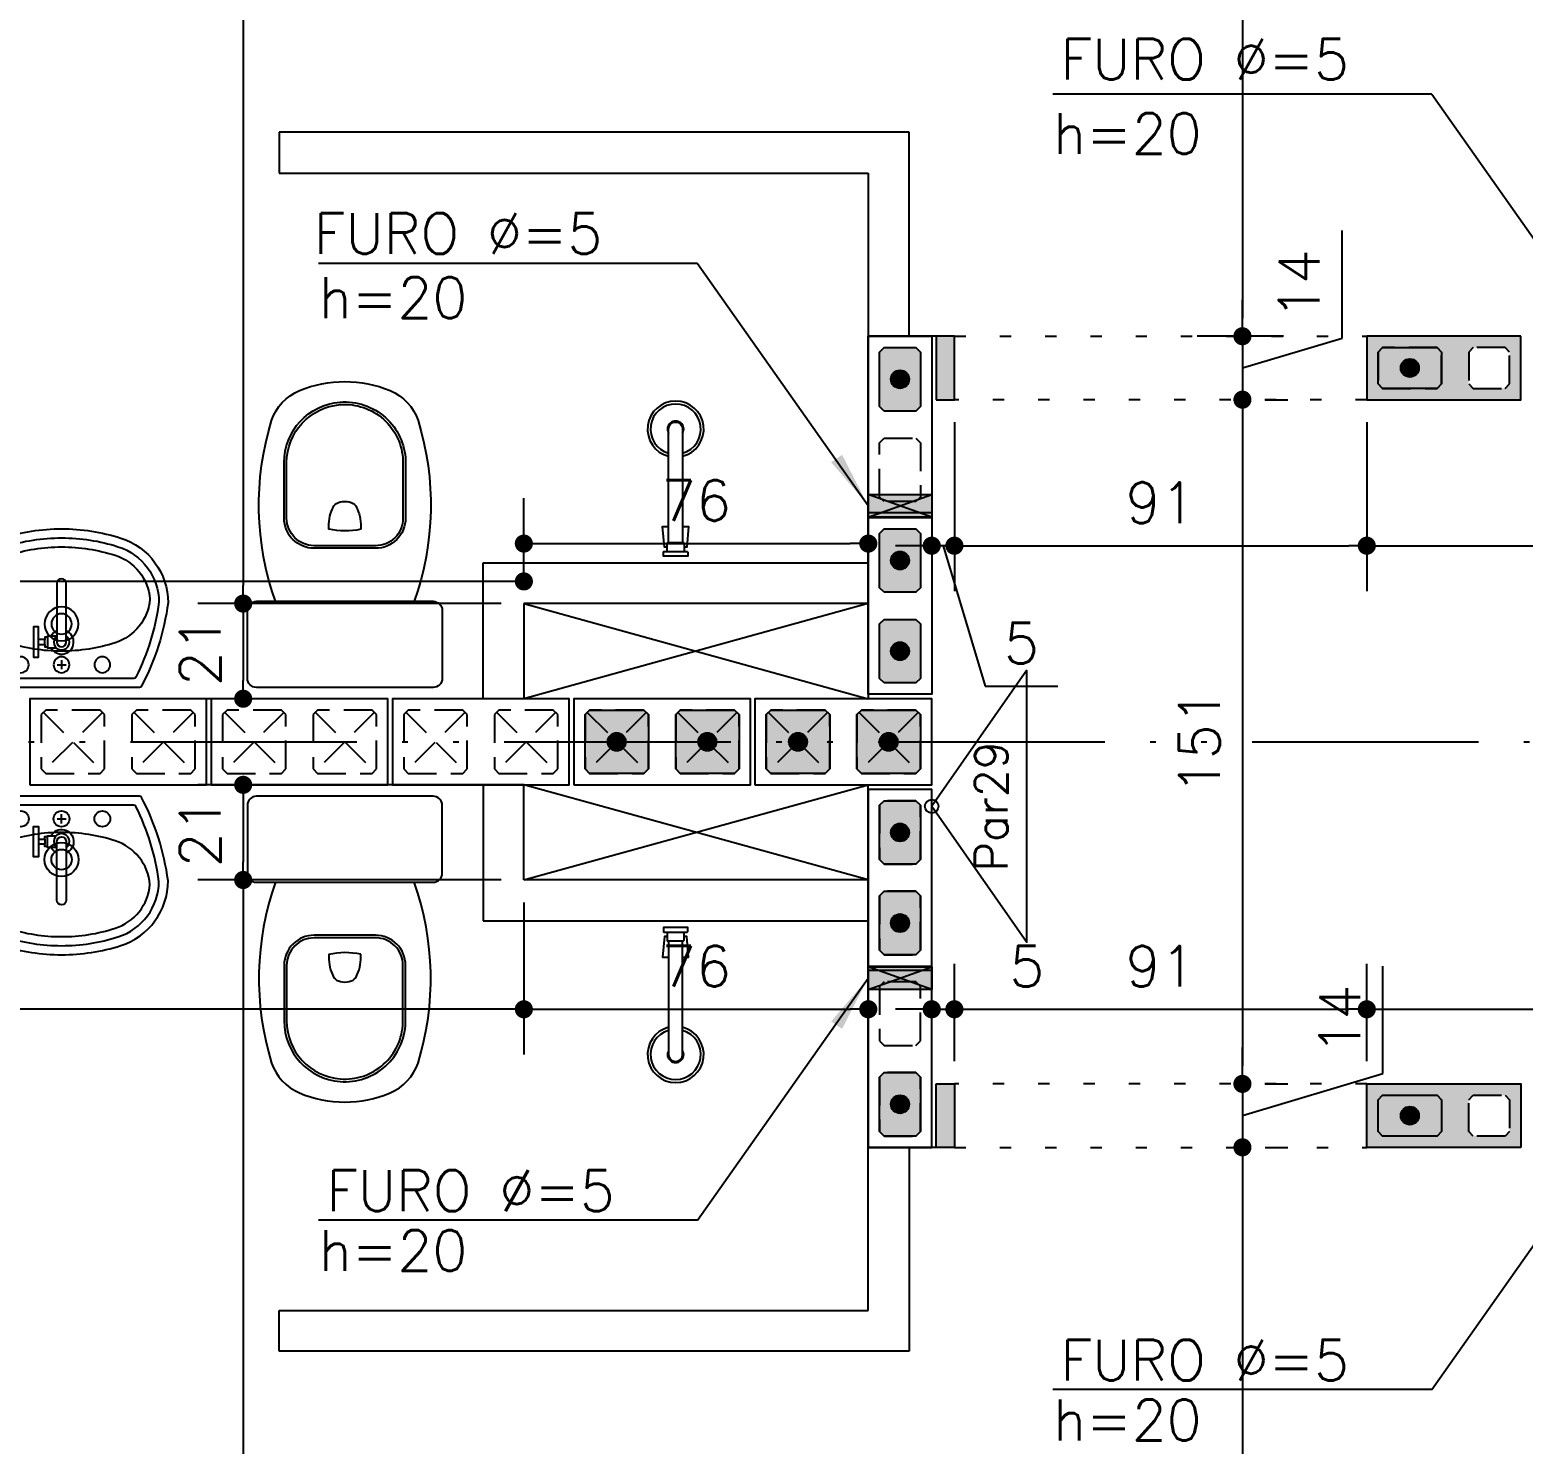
# Model space of a CAD drawing. Extents: x -14651 to 11095, y -4567 to -1290.
# Drawn here: x 484.5 to 814, y -3744.1 to -3432 of the extents above; entities that cross this region are included whole.
import ezdxf
from ezdxf.enums import TextEntityAlignment as Align

# ---------------------------------------------------------------- set-up
doc = ezdxf.new("R2010")
doc.units = 0
doc.header["$LTSCALE"] = 25
for name, pattern in [('DASHED2', [0.375, 0.25, -0.125]), ('ESTILO_TQS_0002', [0.4, 0.1, -0.3]), ('ESTILO_TQS_0004', [3.3, 2, -0.4, 0.05, -0.4, 0.05, -0.4]), ('XREF-MC41-BAS-PLN-AMO-FINAIS-01.10$0$CONTINU', [0])]:
    doc.linetypes.add(name, pattern=pattern)
for name, color, linetype in [('203', 1, 'DASHED2'), ('213', 252, 'Continuous'), ('241', 2, 'Continuous'), ('247', 50, 'Continuous'), ('248', 100, 'Continuous'), ('253', 251, 'Continuous'), ('ALVENARIA NÃO ESTRUTURAL', 242, 'Continuous'), ('Arranque', 14, 'Continuous'), ('COTA', 1, 'Continuous'), ('EIXOS', 1, 'ESTILO_TQS_0004'), ('FERRO', 5, 'Continuous'), ('H2', 252, 'Continuous'), ('Linha_fina', 1, 'Continuous'), ('Pena_1', 1, 'Continuous'), ('Pena_2', 2, 'Continuous'), ('PORTA', 3, 'ESTILO_TQS_0002'), ('PROJ', 252, 'Continuous'), ('T1', 2, 'Continuous'), ('VIGA', 3, 'Continuous'), ('XREF-MC41-BAS-PLN-AMO-FINAIS-01.10$0$BLC_LOU_ATOMO', 1, 'Continuous'), ('XREF-MC41-BAS-PLN-AMO-FINAIS-01.10$0$PAR_ALV_BAI_ATOMO', 2, 'Continuous')]:
    doc.layers.add(name, color=color, linetype=linetype)
doc.styles.add('COTA', font='romans.shx')
doc.styles.add('Texto1', font='romans.shx', dxfattribs={"height": 9})
doc.dimstyles.new('forma', dxfattribs={"dimscale": 5, "dimtxt": 1.8, "dimasz": 0.8, "dimexe": 2, "dimexo": 1, "dimgap": 1, "dimtad": 1, "dimdec": 1, "dimzin": 9, "dimtxsty": 'COTA', "dimblk1": 'DOT', "dimblk2": 'DOT', "dimsah": 1, "dimcen": 0, "dimdle": 1, "dimclrd": 256, "dimclre": 256, "dimclrt": 2, "dimadec": 0, "dimazin": 0, "dimtfac": 1, "dimtdec": 0, "dimtmove": 0, "dimatfit": 3, "dimfxl": 1, "dimtolj": 1, "dimtzin": 0, "dimarcsym": 0})

# ---------------------------------------------------------------- blocks, each defined once
blk = doc.blocks.new('P4020')
blk.add_lwpolyline([(-19.5, -9.5), (19.5, -9.5), (19.5, 9.5), (-19.5, 9.5), (-19.5, -9.5)])
at = {"color": 1, "linetype": 'DASHED2'}
for points in [[(-17, -6), (-16, -7), (-4, -7), (-3, -6), (-3, 6), (-4, 7), (-16, 7), (-17, 6), (-17, -6)], [(3, -6), (4, -7), (16, -7), (17, -6), (17, 6), (16, 7), (4, 7), (3, 6), (3, -6)]]:
    blk.add_lwpolyline(points, dxfattribs=at)
at = {"layer": '203', "color": 253}
for p, q in [((-16.5, 6.5), (-3.5, -6.5)), ((-3.5, 6.5), (-16.5, -6.5)), ((16.5, 6.5), (3.5, -6.5)), ((3.5, 6.5), (16.5, -6.5))]:
    blk.add_line(p, q, dxfattribs=at)
blk = doc.blocks.new('P0515')
at = {"layer": '253'}
blk.add_hatch(color=210, dxfattribs=at).paths.add_polyline_path([(-2, -7), (2, -7), (2, 7), (-2, 7)])
blk.add_lwpolyline([(-2, -7), (2, -7), (2, 7), (-2, 7), (-2, -7)])
blk = doc.blocks.new('P3515')
at = {"layer": '248'}
h = blk.add_hatch(color=100, dxfattribs=at)
h.paths.add_polyline_path([(17, 7), (-17, 7), (-17, -7), (17, -7)])
h.paths.add_polyline_path([(-5.5, -3.5), (-6.5, -4.5), (-13.5, -4.5), (-14.5, -3.5), (-14.5, 3.5), (-13.5, 4.5), (-6.5, 4.5), (-5.5, 3.5)], flags=16)
h.paths.add_polyline_path([(0.5, 3.5), (1.5, 4.5), (13.5, 4.5), (14.5, 3.5), (14.5, -3.5), (13.5, -4.5), (1.5, -4.5), (0.5, -3.5)], flags=16)
blk.add_lwpolyline([(-17, -7), (17, -7), (17, 7), (-17, 7), (-17, -7)])
at = {"color": 1, "linetype": 'DASHED2'}
for points in [[(-14.5, -3.5), (-13.5, -4.5), (-6.5, -4.5), (-5.5, -3.5), (-5.5, 3.5), (-6.5, 4.5), (-13.5, 4.5), (-14.5, 3.5), (-14.5, -3.5)], [(0.5, -3.5), (1.5, -4.5), (13.5, -4.5), (14.5, -3.5), (14.5, 3.5), (13.5, 4.5), (1.5, 4.5), (0.5, 3.5), (0.5, -3.5)]]:
    blk.add_lwpolyline(points, dxfattribs=at)
blk = doc.blocks.new('P4015', base_point=(5842102.11612, -8124149.02973))
blk.add_lwpolyline([(5842082.61612, -8124156.02973), (5842121.61612, -8124156.02973), (5842121.61612, -8124142.02973), (5842082.61612, -8124142.02973), (5842082.61612, -8124156.02973)])
at = {"color": 1, "linetype": 'DASHED2'}
for points in [[(5842085.11612, -8124152.52973), (5842086.11612, -8124153.52973), (5842098.11612, -8124153.52973), (5842099.11612, -8124152.52973), (5842099.11612, -8124145.52973), (5842098.11612, -8124144.52973), (5842086.11612, -8124144.52973), (5842085.11612, -8124145.52973), (5842085.11612, -8124152.52973)], [(5842105.11612, -8124152.52973), (5842106.11612, -8124153.52973), (5842118.11612, -8124153.52973), (5842119.11612, -8124152.52973), (5842119.11612, -8124145.52973), (5842118.11612, -8124144.52973), (5842106.11612, -8124144.52973), (5842105.11612, -8124145.52973), (5842105.11612, -8124152.52973)]]:
    blk.add_lwpolyline(points, dxfattribs=at)
blk = doc.blocks.new('_IDNPAR_2')
at = {"color": 3}
blk.add_lwpolyline([(1, -0.7), (0, 0), (-1, -0.7)], close=True, dxfattribs=at)
blk.add_circle((0, 0), 0.05, dxfattribs=at)
at = {"layer": '247', "color": 2, "style": 'COTA', "flags": 8}
blk.add_attdef('ID', text='', height=0.24, dxfattribs=at).set_placement((0, -0.438), align=Align.MIDDLE_CENTER)
blk = doc.blocks.new('GR-1414')
at = {"layer": '213'}
h = blk.add_hatch(color=256, dxfattribs=at)
h.paths.add_polyline_path([(6, -7), (7, -6), (7, 6), (6, 7), (-6, 7), (-7, 6), (-7, -6), (-6, -7)])
h.paths.add_polyline_path([(2, 0, 1), (-2, 0, 1)], flags=16)
at = {"layer": 'Arranque'}
blk.add_hatch(color=256, dxfattribs=at).paths.add_polyline_path([(2, 0, 1), (-2, 0, 1)])
at = {"layer": '213'}
for p, q in [((-7, 6), (-6, 7)), ((-6, 7), (6, 7)), ((6, 7), (7, 6)), ((-7, -6), (-7, 6)), ((7, 6), (7, -6)), ((-6, -7), (-7, -6)), ((7, -6), (6, -7)), ((6, -7), (-6, -7))]:
    blk.add_line(p, q, dxfattribs=at)
at = {"layer": 'FERRO', "linetype": 'Continuous'}
blk.add_circle((0, 0), 2, dxfattribs=at)
blk = doc.blocks.new('GR-1409')
at = {"layer": '213'}
h = blk.add_hatch(color=256, dxfattribs=at)
h.paths.add_polyline_path([(-6, 4.5), (-7, 3.5), (-7, -3.5), (-6, -4.5), (6, -4.5), (7, -3.5), (7, 3.5), (6, 4.5)])
h.paths.add_polyline_path([(-2, 0, 1), (2, 0, 1)], flags=16)
at = {"layer": 'Arranque'}
blk.add_hatch(color=256, dxfattribs=at).paths.add_polyline_path([(-2, 0, 1), (2, 0, 1)])
at = {"layer": '213'}
blk.add_lwpolyline([(-7, 3.5), (-6, 4.5), (6, 4.5), (7, 3.5), (7, -3.5), (6, -4.5), (-6, -4.5), (-7, -3.5), (-7, 3.5)], dxfattribs=at)
at = {"layer": 'FERRO', "linetype": 'Continuous'}
blk.add_circle((0, 0), 2, dxfattribs=at)
blk = doc.blocks.new('_Dot')
at = {"color": 0, "linetype": 'ByBlock', "lineweight": -2}
blk.add_line((-0.5, 0), (-1, 0), dxfattribs=at)
at = {"color": 0, "linetype": 'ByBlock', "const_width": 0.5}
blk.add_lwpolyline([(-0.25, 0, 1), (0.25, 0, 1)], format="xyb", close=True, dxfattribs=at)
blk = doc.blocks.new('*D132')
at = {"layer": 'COTA', "lineweight": -2, "transparency": 16777216}
for p, q in [((793.52, -3238.6), (742.08, -3238.6)), ((752.08, -3242.6), (752.08, -3495.6)), ((761.11, -3499.6), (742.08, -3499.6))]:
    blk.add_line(p, q, dxfattribs=at)
at = {"layer": 'Defpoints', "color": 0, "transparency": 16777216}
for p in [(798.52, -3238.6), (752.08, -3499.6), (766.11, -3499.6)]:
    blk.add_point(p, dxfattribs=at)
at = {"layer": 'COTA', "lineweight": -2, "transparency": 16777216, "xscale": 4, "yscale": 4, "zscale": 4}
for p, rotation in [((752.08, -3238.6), 90), ((752.08, -3499.6), 270)]:
    blk.add_blockref('_Dot', p, dxfattribs=dict(at, rotation=rotation))
at = {"layer": 'COTA', "color": 2, "transparency": 16777216, "insert": (742.58, -3369.1), "char_height": 9, "attachment_point": 5, "rotation": 90, "style": 'COTA'}
blk.add_mtext('\\A1;261 ', dxfattribs=at)
blk = doc.blocks.new('*D133')
at = {"layer": 'COTA', "lineweight": -2, "transparency": 16777216}
for p, q in [((774.08, -3500), (774.08, -3476.28)), ((752.08, -3495.6), (752.08, -3491.6)), ((761.11, -3499.6), (742.08, -3499.6)), ((752.08, -3499.6), (752.08, -3513.6)), ((752.08, -3499.6), (752.08, -3513.6)), ((752.08, -3506.6), (774.08, -3500)), ((757.08, -3513.6), (762.08, -3513.6)), ((752.08, -3517.6), (752.08, -3521.6))]:
    blk.add_line(p, q, dxfattribs=at)
at = {"layer": 'Defpoints', "color": 0, "transparency": 16777216}
for p in [(766.11, -3499.6), (752.08, -3513.6), (752.08, -3513.6)]:
    blk.add_point(p, dxfattribs=at)
at = {"layer": 'COTA', "lineweight": -2, "transparency": 16777216, "xscale": 4, "yscale": 4, "zscale": 4}
for p, rotation in [((752.08, -3499.6), 270), ((752.08, -3513.6), 90)]:
    blk.add_blockref('_Dot', p, dxfattribs=dict(at, rotation=rotation))
at = {"layer": 'COTA', "color": 2, "transparency": 16777216, "insert": (764.58, -3488.14), "char_height": 9, "attachment_point": 5, "rotation": 90, "style": 'COTA'}
blk.add_mtext('\\A1;14 ', dxfattribs=at)
blk = doc.blocks.new('*D134')
at = {"layer": 'COTA', "lineweight": -2, "transparency": 16777216}
for p, q in [((757.08, -3513.6), (762.08, -3513.6)), ((752.08, -3517.6), (752.08, -3660.6)), ((757.08, -3664.6), (762.08, -3664.6))]:
    blk.add_line(p, q, dxfattribs=at)
at = {"layer": 'Defpoints', "color": 0, "transparency": 16777216}
for p in [(752.08, -3513.6), (752.08, -3664.6), (752.08, -3664.6)]:
    blk.add_point(p, dxfattribs=at)
at = {"layer": 'COTA', "lineweight": -2, "transparency": 16777216, "xscale": 4, "yscale": 4, "zscale": 4}
for p, rotation in [((752.08, -3513.6), 90), ((752.08, -3664.6), 270)]:
    blk.add_blockref('_Dot', p, dxfattribs=dict(at, rotation=rotation))
at = {"layer": 'COTA', "color": 2, "transparency": 16777216, "insert": (742.58, -3589.1), "char_height": 9, "attachment_point": 5, "rotation": 90, "style": 'COTA'}
blk.add_mtext('\\A1;151 ', dxfattribs=at)
blk = doc.blocks.new('*D135')
at = {"layer": 'COTA', "lineweight": -2, "transparency": 16777216}
for p, q in [((783.08, -3662.3), (783.08, -3638.58)), ((752.08, -3660.6), (752.08, -3656.6)), ((752.08, -3671.6), (783.08, -3662.3)), ((752.08, -3664.6), (752.08, -3678.6)), ((752.08, -3664.6), (752.08, -3678.6)), ((757.08, -3664.6), (762.08, -3664.6)), ((757.08, -3678.6), (762.08, -3678.6)), ((752.08, -3682.6), (752.08, -3686.6))]:
    blk.add_line(p, q, dxfattribs=at)
at = {"layer": 'Defpoints', "color": 0, "transparency": 16777216}
for p in [(752.08, -3664.6), (752.08, -3678.6), (752.08, -3678.6)]:
    blk.add_point(p, dxfattribs=at)
at = {"layer": 'COTA', "lineweight": -2, "transparency": 16777216, "xscale": 4, "yscale": 4, "zscale": 4}
for p, rotation in [((752.08, -3664.6), 270), ((752.08, -3678.6), 90)]:
    blk.add_blockref('_Dot', p, dxfattribs=dict(at, rotation=rotation))
at = {"layer": 'COTA', "color": 2, "transparency": 16777216, "insert": (773.58, -3650.44), "char_height": 9, "attachment_point": 5, "rotation": 90, "style": 'COTA'}
blk.add_mtext('\\A1;14 ', dxfattribs=at)
blk = doc.blocks.new('*D136')
at = {"layer": 'COTA', "lineweight": -2, "transparency": 16777216}
for p, q in [((757.08, -3678.6), (762.08, -3678.6)), ((752.08, -3682.6), (752.08, -3935.6)), ((793.52, -3939.6), (742.08, -3939.6))]:
    blk.add_line(p, q, dxfattribs=at)
at = {"layer": 'Defpoints', "color": 0, "transparency": 16777216}
for p in [(752.08, -3678.6), (752.08, -3939.6), (798.52, -3939.6)]:
    blk.add_point(p, dxfattribs=at)
at = {"layer": 'COTA', "lineweight": -2, "transparency": 16777216, "xscale": 4, "yscale": 4, "zscale": 4}
for p, rotation in [((752.08, -3678.6), 90), ((752.08, -3939.6), 270)]:
    blk.add_blockref('_Dot', p, dxfattribs=dict(at, rotation=rotation))
at = {"layer": 'COTA', "color": 2, "transparency": 16777216, "insert": (742.58, -3809.1), "char_height": 9, "attachment_point": 5, "rotation": 90, "style": 'COTA'}
blk.add_mtext('\\A1;261 ', dxfattribs=at)
blk = doc.blocks.new('XREF-MC41-BAS-PLN-AMO-FINAIS-01.10$0$CUBA03')
at = {"layer": 'PROJ'}
for p, q in [((-0.01, -0.05), (0.01, -0.05)), ((0, -0.06), (0, -0.04))]:
    blk.add_line(p, q, dxfattribs=at)
for points in [[(-0.1306, -0.3297, 0.077416), (0, -0.35, 0.077416), (0.1306, -0.3297, 0.326333), (0.235, -0.1868, 0.08687), (0.1764, -0.0027, 0.279276), (0.172, 0), (-0.172, 0, 0.279276), (-0.1764, -0.0027, 0.08687), (-0.235, -0.1868, 0.326333)], [(0.215, -0.1881, 0.080556), (0.1642, -0.0228, 0.285352), (0.1597, -0.02), (-0.1597, -0.02, 0.285352), (-0.1642, -0.0228, 0.080556), (-0.215, -0.1881, 0.323537), (-0.1245, -0.3106, 0.077416), (0, -0.33, 0.077416), (0.1245, -0.3106, 0.323537)], [(0.1185, -0.0985, 0.077416), (0, -0.08, 0.077416), (-0.1185, -0.0985, 0.305715), (-0.1947, -0.195, 0.305715), (-0.1185, -0.2915, 0.077416), (0, -0.31, 0.077416), (0.1185, -0.2915, 0.305715), (0.1947, -0.195, 0.305715)]]:
    blk.add_lwpolyline(points, format="xyb", close=True, dxfattribs=at)
for centre, radius in [((-0.09, -0.05), 0.0175), ((0, -0.05), 0.0175), ((0.09, -0.05), 0.0175), ((0, -0.14), 0.0375), ((0, -0.14), 0.0225)]:
    blk.add_circle(centre, radius, dxfattribs=at)
blk = doc.blocks.new('A$Cf20c1e06')
at = {"layer": 'ALVENARIA NÃO ESTRUTURAL'}
for p, q in [((5.2927, 9.3753), (5.2927, 9.2853)), ((6.6827, 9.3753), (5.2927, 9.3753)), ((6.6827, 8.9253), (6.6827, 9.3753)), ((5.2927, 9.2853), (6.5927, 9.2853)), ((6.5927, 9.2853), (6.5927, 8.9253)), ((6.5927, 8.9253), (6.6827, 8.9253)), ((6.7827, 8.9253), (6.5927, 8.9253)), ((6.5927, 8.9253), (6.5927, 8.1253)), ((5.7427, 8.1253), (5.7427, 8.4253)), ((5.7427, 8.4253), (6.5927, 8.4253)), ((5.7427, 8.1253), (5.7427, 8.4253)), ((5.7427, 8.4253), (6.5927, 8.4253)), ((6.5927, 8.4253), (6.5927, 8.3353)), ((6.5927, 8.4253), (6.5927, 8.3653)), ((6.5927, 8.3353), (5.8327, 8.3353)), ((5.8327, 8.3353), (5.8327, 8.1253)), ((5.8327, 8.1253), (5.7427, 8.1253)), ((5.7427, 8.1253), (5.7427, 8.1253)), ((5.8027, 8.1253), (5.7427, 8.1253)), ((5.7427, 7.9353), (5.7427, 7.6353)), ((5.8327, 7.9353), (5.7427, 7.9353)), ((5.7427, 7.9353), (5.7427, 7.6353)), ((5.8027, 7.9353), (5.7427, 7.9353)), ((5.8327, 7.7253), (5.8327, 7.9353)), ((6.5927, 7.1353), (6.5927, 7.9353)), ((6.5927, 7.7253), (5.8327, 7.7253)), ((6.5927, 7.6353), (6.5927, 7.7253)), ((6.5927, 7.6353), (6.5927, 7.6953)), ((5.7427, 7.6353), (6.5927, 7.6353)), ((5.7427, 7.6353), (6.5927, 7.6353)), ((6.5927, 6.7753), (6.5927, 7.1353)), ((6.5927, 7.1353), (6.6827, 7.1353)), ((6.7827, 7.1353), (6.5927, 7.1353)), ((6.6827, 7.1353), (6.6827, 6.6853)), ((5.2927, 6.6853), (5.2927, 6.7753)), ((5.2927, 6.7753), (6.5927, 6.7753)), ((6.6827, 6.6853), (5.2927, 6.6853))]:
    blk.add_line(p, q, dxfattribs=at)
at = {"layer": 'Pena_1'}
for p, q in [((5.8327, 8.3353), (6.5927, 8.1253)), ((6.5927, 8.3353), (5.8327, 8.1253)), ((5.8327, 7.7253), (6.5927, 7.9353)), ((6.5927, 7.7253), (5.8327, 7.9353))]:
    blk.add_line(p, q, dxfattribs=at)
at = {"layer": 'PROJ'}
for points in [[(5.2847, 8.3403, -0.160999), (5.2761, 8.7392, -0.2149), (5.3377, 8.8053, -0.2), (5.5377, 8.8053, -0.2149), (5.5994, 8.7392, -0.160999), (5.5908, 8.3403)], [(5.3037, 8.5237), (5.3037, 8.6464, -0.391339), (5.4273, 8.78, -0.428196), (5.5717, 8.6505), (5.5717, 8.5237, -0.416194), (5.5053, 8.4573), (5.3701, 8.4573, -0.413638), (5.3037, 8.5237)], [(6.1522, 8.4698), (6.1522, 8.7203, -1), (6.1832, 8.7203), (6.1832, 8.4698)], [(6.1467, 8.4503, 0.414214), (6.1487, 8.4523), (6.1487, 8.4678, -0.414214), (6.1507, 8.4698), (6.1847, 8.4698), (6.1867, 8.4678), (6.1867, 8.4523, 0.414214), (6.1887, 8.4503)], [(6.1927, 8.4503, -0.414214), (6.1947, 8.4483), (6.1947, 8.4403), (6.1407, 8.4403), (6.1407, 8.4483, -0.414214), (6.1427, 8.4503), (6.1927, 8.4503)], [(5.2847, 7.7203, 0.160999), (5.2761, 7.3214, 0.2149), (5.3377, 7.2553, 0.2), (5.5377, 7.2553, 0.2149), (5.5994, 7.3214, 0.160999), (5.5908, 7.7203)], [(6.1927, 7.6103, 0.414214), (6.1947, 7.6123), (6.1947, 7.6203), (6.1407, 7.6203), (6.1407, 7.6123, 0.414214), (6.1427, 7.6103), (6.1927, 7.6103)], [(5.3037, 7.5369), (5.3037, 7.4142, 0.391339), (5.4273, 7.2806, 0.428196), (5.5717, 7.4101), (5.5717, 7.5369, 0.416194), (5.5053, 7.6033), (5.3701, 7.6033, 0.413638), (5.3037, 7.5369)], [(6.1467, 7.6103, -0.414214), (6.1487, 7.6083), (6.1487, 7.5928, 0.414214), (6.1507, 7.5908), (6.1847, 7.5908), (6.1867, 7.5928), (6.1867, 7.6083, -0.414214), (6.1887, 7.6103)], [(6.1522, 7.5908), (6.1522, 7.3403, 1), (6.1832, 7.3403), (6.1832, 7.5908)]]:
    blk.add_lwpolyline(points, format="xyb", dxfattribs=at)
for points in [[(5.3094, 8.5237), (5.3094, 8.6464, -0.391339), (5.4277, 8.7743, -0.428002), (5.566, 8.6504), (5.5661, 8.5237, -0.416278), (5.5053, 8.4629), (5.3701, 8.4629, -0.413625)], [(5.4728, 8.4992, -0.10791), (5.4026, 8.4996, -0.124585), (5.4104, 8.5442, -0.161338), (5.4191, 8.5561, -0.122351), (5.4377, 8.5606, -0.122351), (5.4564, 8.5561, -0.167944), (5.4651, 8.5442, -0.125904), (5.4728, 8.4992)], [(4.7616, 8.2451), (4.7761, 8.2451), (4.7761, 8.2396), (4.7815, 8.2396), (4.7815, 8.2376), (4.7894, 8.2376, 1.408938), (4.823, 8.2752), (4.8231, 8.3799, 0.999996), (4.8025, 8.3799), (4.8025, 8.2752, 0.168827), (4.7894, 8.2634), (4.7815, 8.2634), (4.7815, 8.2614), (4.7761, 8.2614), (4.7761, 8.2559), (4.7616, 8.2559), (4.7616, 8.284), (4.7507, 8.284), (4.7507, 8.217), (4.7616, 8.217), (4.7616, 8.245)], [(5.2227, 8.2803), (5.2227, 8.3163), (5.2227, 8.3203, -0.414214), (5.2427, 8.3403), (5.6327, 8.3403, -0.414214), (5.6527, 8.3203), (5.6527, 8.1703, -0.414214), (5.6327, 8.1503), (5.2427, 8.1503, -0.414214), (5.2227, 8.1703)], [(5.2227, 7.7803), (5.2227, 7.7443), (5.2227, 7.7403, 0.414214), (5.2427, 7.7203), (5.6327, 7.7203, 0.414214), (5.6527, 7.7403), (5.6527, 7.8903, 0.414214), (5.6327, 7.9103), (5.2427, 7.9103, 0.414214), (5.2227, 7.8903)], [(4.7616, 7.8155), (4.7761, 7.8155), (4.7761, 7.821), (4.7815, 7.821), (4.7815, 7.823), (4.7894, 7.823, -1.408938), (4.823, 7.7854), (4.8231, 7.6807, -0.999996), (4.8025, 7.6807), (4.8025, 7.7854, -0.168827), (4.7894, 7.7972), (4.7815, 7.7972), (4.7815, 7.7992), (4.7761, 7.7992), (4.7761, 7.8047), (4.7616, 7.8047), (4.7616, 7.7766), (4.7507, 7.7766), (4.7507, 7.8436), (4.7616, 7.8436), (4.7616, 7.8156)], [(5.3094, 7.5369), (5.3094, 7.4142, 0.391339), (5.4277, 7.2863, 0.428002), (5.566, 7.4102), (5.5661, 7.5369, 0.416278), (5.5053, 7.5977), (5.3701, 7.5977, 0.413625)], [(5.4728, 7.5614, 0.10791), (5.4026, 7.561, 0.124585), (5.4104, 7.5164, 0.161338), (5.4191, 7.5045, 0.122351), (5.4377, 7.5, 0.122351), (5.4564, 7.5045, 0.167944), (5.4651, 7.5164, 0.125904), (5.4728, 7.5614)]]:
    blk.add_lwpolyline(points, format="xyb", close=True, dxfattribs=at)
for points in [[(6.1487, 8.4599), (6.1428, 8.4599), (6.1389, 8.5056), (6.1522, 8.5056)], [(6.1832, 8.5056), (6.1959, 8.5056), (6.1927, 8.4599), (6.1867, 8.4599)], [(4.7616, 8.2451), (4.7616, 8.2504), (4.7616, 8.2505), (4.7616, 8.2559)], [(4.7761, 8.2451), (4.7761, 8.2559)], [(4.7815, 8.2614), (4.7815, 8.2396)], [(4.8016, 8.2634), (4.7894, 8.2634)], [(4.7894, 8.2376), (4.8011, 8.2376)], [(4.7616, 7.8155), (4.7616, 7.8102), (4.7616, 7.8101), (4.7616, 7.8047)], [(4.7761, 7.8155), (4.7761, 7.8047)], [(4.7815, 7.7992), (4.7815, 7.821)], [(4.7894, 7.823), (4.8011, 7.823)], [(4.8016, 7.7972), (4.7894, 7.7972)], [(6.1487, 7.6007), (6.1428, 7.6007), (6.1389, 7.555), (6.1522, 7.555)], [(6.1832, 7.555), (6.1959, 7.555), (6.1927, 7.6007), (6.1867, 7.6007)]]:
    blk.add_lwpolyline(points, dxfattribs=at)
at = {"layer": 'PROJ', "linetype": 'XREF-MC41-BAS-PLN-AMO-FINAIS-01.10$0$CONTINU'}
for points in [[(4.8025, 8.2752), (4.8025, 8.2503, 0.995421), (4.823, 8.2503), (4.823, 8.2752)], [(4.8025, 7.7854), (4.8025, 7.8103, -0.995421), (4.823, 7.8103), (4.823, 7.7854)]]:
    blk.add_lwpolyline(points, format="xyb", dxfattribs=at)
for points in [[(4.8025, 8.274), (4.8025, 8.2741)], [(4.8025, 7.7866), (4.8025, 7.7865)]]:
    blk.add_lwpolyline(points, dxfattribs=at)
at = {"layer": 'PROJ'}
for centre, radius, start, end in [((6.1677, 8.7203), 0.062, 284.4854, 255.5176), ((6.1677, 8.7203), 0.0554, 286.2501, 253.7533), ((6.1677, 8.7203), 0.0179, 329.7652, 210.2549), ((4.8127, 8.2503), 0.0173, 126.5365, 53.4149), ((4.8127, 7.8103), 0.0173, 306.5851, 233.4635), ((6.1677, 7.3403), 0.062, 104.4824, 75.5146), ((6.1677, 7.3403), 0.0554, 106.2467, 73.7499), ((6.1677, 7.3403), 0.0179, 149.7451, 30.2348)]:
    blk.add_arc(centre, radius, start, end, dxfattribs=at)
at = {"layer": 'XREF-MC41-BAS-PLN-AMO-FINAIS-01.10$0$PAR_ALV_BAI_ATOMO'}
blk.add_line((5.7427, 7.9353), (5.7427, 7.9353), dxfattribs=at)
at = {"layer": 'XREF-MC41-BAS-PLN-AMO-FINAIS-01.10$0$BLC_LOU_ATOMO', "xscale": -1, "rotation": 180}
blk.add_blockref('XREF-MC41-BAS-PLN-AMO-FINAIS-01.10$0$CUBA03', (4.8127, 8.1503), dxfattribs=at)
at = {"layer": 'XREF-MC41-BAS-PLN-AMO-FINAIS-01.10$0$BLC_LOU_ATOMO'}
blk.add_blockref('XREF-MC41-BAS-PLN-AMO-FINAIS-01.10$0$CUBA03', (4.8127, 7.9103), dxfattribs=at)
blk = doc.blocks.new('ss')
at = {"layer": 'Linha_fina'}
blk.add_solid([(0, 0), (-2.501, -0.287), (-2.499, 0.296)], dxfattribs=at)
blk = doc.blocks.new('*D148')
at = {"layer": 'COTA', "lineweight": -2, "transparency": 16777216}
for p, q in [((549.52, -3028.6), (521.59, -3028.6)), ((531.59, -3032.6), (531.59, -3554.6)), ((588.52, -3558.6), (521.59, -3558.6))]:
    blk.add_line(p, q, dxfattribs=at)
at = {"layer": 'Defpoints', "color": 0, "transparency": 16777216}
for p in [(554.52, -3028.6), (531.59, -3558.6), (593.52, -3558.6)]:
    blk.add_point(p, dxfattribs=at)
at = {"layer": 'COTA', "lineweight": -2, "transparency": 16777216, "xscale": 4, "yscale": 4, "zscale": 4}
for p, rotation in [((531.59, -3028.6), 90), ((531.59, -3558.6), 270)]:
    blk.add_blockref('_Dot', p, dxfattribs=dict(at, rotation=rotation))
at = {"layer": 'COTA', "color": 2, "transparency": 16777216, "insert": (522.09, -3293.6), "char_height": 9, "attachment_point": 5, "rotation": 90, "style": 'COTA'}
blk.add_mtext('\\A1;530 ', dxfattribs=at)
blk = doc.blocks.new('*D149')
at = {"layer": 'COTA', "lineweight": -2, "transparency": 16777216}
for p, q in [((588.52, -3558.6), (521.59, -3558.6)), ((531.59, -3562.6), (531.59, -3575.6)), ((545.87, -3579.6), (521.59, -3579.6))]:
    blk.add_line(p, q, dxfattribs=at)
at = {"layer": 'Defpoints', "color": 0, "transparency": 16777216}
for p in [(593.52, -3558.6), (531.59, -3579.6), (550.87, -3579.6)]:
    blk.add_point(p, dxfattribs=at)
at = {"layer": 'COTA', "lineweight": -2, "transparency": 16777216, "xscale": 4, "yscale": 4, "zscale": 4}
for p, rotation in [((531.59, -3558.6), 90), ((531.59, -3579.6), 270)]:
    blk.add_blockref('_Dot', p, dxfattribs=dict(at, rotation=rotation))
at = {"layer": 'COTA', "color": 2, "transparency": 16777216, "insert": (522.09, -3569.1), "char_height": 9, "attachment_point": 5, "rotation": 90, "style": 'COTA'}
blk.add_mtext('\\A1;21 ', dxfattribs=at)
blk = doc.blocks.new('*D150')
at = {"layer": 'COTA', "lineweight": -2, "transparency": 16777216}
for p, q in [((593.52, -3553.6), (593.52, -3535.36)), ((669.52, -3554.1), (669.52, -3535.36)), ((597.52, -3545.36), (665.52, -3545.36))]:
    blk.add_line(p, q, dxfattribs=at)
at = {"layer": 'Defpoints', "color": 0, "transparency": 16777216}
for p in [(669.52, -3545.36), (593.52, -3558.6), (669.52, -3559.1)]:
    blk.add_point(p, dxfattribs=at)
at = {"layer": 'COTA', "lineweight": -2, "transparency": 16777216, "xscale": 4, "yscale": 4, "zscale": 4, "rotation": 180}
blk.add_blockref('_Dot', (593.52, -3545.36), dxfattribs=at)
at = {"layer": 'COTA', "lineweight": -2, "transparency": 16777216, "xscale": 4, "yscale": 4, "zscale": 4}
blk.add_blockref('_Dot', (669.52, -3545.36), dxfattribs=at)
at = {"layer": 'COTA', "color": 2, "transparency": 16777216, "insert": (631.52, -3535.86), "char_height": 9, "attachment_point": 5, "style": 'COTA'}
blk.add_mtext('\\A1;76 ', dxfattribs=at)
blk = doc.blocks.new('*D151')
at = {"layer": 'COTA', "lineweight": -2, "transparency": 16777216}
for p, q in [((688.52, -3518.6), (688.52, -3555.83)), ((779.52, -3518.6), (779.52, -3555.83)), ((692.52, -3545.83), (775.52, -3545.83))]:
    blk.add_line(p, q, dxfattribs=at)
at = {"layer": 'Defpoints', "color": 0, "transparency": 16777216}
for p in [(688.52, -3513.6), (779.52, -3513.6), (779.52, -3545.83)]:
    blk.add_point(p, dxfattribs=at)
at = {"layer": 'COTA', "lineweight": -2, "transparency": 16777216, "xscale": 4, "yscale": 4, "zscale": 4, "rotation": 180}
blk.add_blockref('_Dot', (688.52, -3545.83), dxfattribs=at)
at = {"layer": 'COTA', "lineweight": -2, "transparency": 16777216, "xscale": 4, "yscale": 4, "zscale": 4}
blk.add_blockref('_Dot', (779.52, -3545.83), dxfattribs=at)
at = {"layer": 'COTA', "color": 2, "transparency": 16777216, "insert": (734.02, -3536.33), "char_height": 9, "attachment_point": 5, "style": 'COTA'}
blk.add_mtext('\\A1;91 ', dxfattribs=at)
blk = doc.blocks.new('*D152')
at = {"layer": 'COTA', "lineweight": -2, "transparency": 16777216}
for p, q in [((779.52, -3518.6), (779.52, -3555.83)), ((948.52, -3518.6), (948.52, -3555.83)), ((783.52, -3545.83), (944.52, -3545.83))]:
    blk.add_line(p, q, dxfattribs=at)
at = {"layer": 'Defpoints', "color": 0, "transparency": 16777216}
for p in [(779.52, -3513.6), (948.52, -3513.6), (948.52, -3545.83)]:
    blk.add_point(p, dxfattribs=at)
at = {"layer": 'COTA', "lineweight": -2, "transparency": 16777216, "xscale": 4, "yscale": 4, "zscale": 4, "rotation": 180}
blk.add_blockref('_Dot', (779.52, -3545.83), dxfattribs=at)
at = {"layer": 'COTA', "lineweight": -2, "transparency": 16777216, "xscale": 4, "yscale": 4, "zscale": 4}
blk.add_blockref('_Dot', (948.52, -3545.83), dxfattribs=at)
at = {"layer": 'COTA', "color": 2, "transparency": 16777216, "insert": (864.02, -3536.33), "char_height": 9, "attachment_point": 5, "style": 'COTA'}
blk.add_mtext('\\A1;169 ', dxfattribs=at)
blk = doc.blocks.new('*D168')
at = {"layer": 'COTA', "lineweight": -2, "transparency": 16777216}
for p, q in [((688.52, -3518.6), (688.52, -3555.83)), ((683.52, -3521.81), (683.52, -3555.83)), ((679.52, -3545.83), (675.52, -3545.83)), ((688.52, -3545.83), (683.52, -3545.83)), ((688.52, -3545.83), (683.52, -3545.83)), ((686.02, -3545.83), (695.32, -3576.83)), ((692.52, -3545.83), (696.52, -3545.83)), ((695.32, -3576.83), (711.32, -3576.83))]:
    blk.add_line(p, q, dxfattribs=at)
at = {"layer": 'Defpoints', "color": 0, "transparency": 16777216}
for p in [(688.52, -3513.6), (683.52, -3516.81), (683.52, -3545.83)]:
    blk.add_point(p, dxfattribs=at)
at = {"layer": 'COTA', "lineweight": -2, "transparency": 16777216, "xscale": 4, "yscale": 4, "zscale": 4}
blk.add_blockref('_Dot', (683.52, -3545.83), dxfattribs=at)
at = {"layer": 'COTA', "lineweight": -2, "transparency": 16777216, "xscale": 4, "yscale": 4, "zscale": 4, "rotation": 180}
blk.add_blockref('_Dot', (688.52, -3545.83), dxfattribs=at)
at = {"layer": 'COTA', "color": 2, "transparency": 16777216, "insert": (703.32, -3567.33), "char_height": 9, "attachment_point": 5, "style": 'COTA'}
blk.add_mtext('\\A1;5 ', dxfattribs=at)
blk = doc.blocks.new('*D169')
at = {"layer": 'COTA', "lineweight": -2, "transparency": 16777216}
for p, q in [((683.52, -3657.03), (683.52, -3638.13)), ((688.52, -3659.6), (688.52, -3638.13)), ((679.52, -3648.13), (675.52, -3648.13)), ((683.52, -3648.13), (688.52, -3648.13)), ((692.52, -3648.13), (712.52, -3648.13))]:
    blk.add_line(p, q, dxfattribs=at)
at = {"layer": 'Defpoints', "color": 0, "transparency": 16777216}
for p in [(688.52, -3648.13), (683.52, -3662.03), (688.52, -3664.6)]:
    blk.add_point(p, dxfattribs=at)
at = {"layer": 'COTA', "lineweight": -2, "transparency": 16777216, "xscale": 4, "yscale": 4, "zscale": 4}
blk.add_blockref('_Dot', (683.52, -3648.13), dxfattribs=at)
at = {"layer": 'COTA', "lineweight": -2, "transparency": 16777216, "xscale": 4, "yscale": 4, "zscale": 4, "rotation": 180}
blk.add_blockref('_Dot', (688.52, -3648.13), dxfattribs=at)
at = {"layer": 'COTA', "color": 2, "transparency": 16777216, "insert": (704.52, -3638.63), "char_height": 9, "attachment_point": 5, "style": 'COTA'}
blk.add_mtext('\\A1;5 ', dxfattribs=at)
blk = doc.blocks.new('*D170')
at = {"layer": 'COTA', "lineweight": -2, "transparency": 16777216}
for p, q in [((688.52, -3659.6), (688.52, -3638.13)), ((779.52, -3659.6), (779.52, -3638.13)), ((692.52, -3648.13), (775.52, -3648.13))]:
    blk.add_line(p, q, dxfattribs=at)
at = {"layer": 'Defpoints', "color": 0, "transparency": 16777216}
for p in [(779.52, -3648.13), (688.52, -3664.6), (779.52, -3664.6)]:
    blk.add_point(p, dxfattribs=at)
at = {"layer": 'COTA', "lineweight": -2, "transparency": 16777216, "xscale": 4, "yscale": 4, "zscale": 4, "rotation": 180}
blk.add_blockref('_Dot', (688.52, -3648.13), dxfattribs=at)
at = {"layer": 'COTA', "lineweight": -2, "transparency": 16777216, "xscale": 4, "yscale": 4, "zscale": 4}
blk.add_blockref('_Dot', (779.52, -3648.13), dxfattribs=at)
at = {"layer": 'COTA', "color": 2, "transparency": 16777216, "insert": (734.02, -3638.63), "char_height": 9, "attachment_point": 5, "style": 'COTA'}
blk.add_mtext('\\A1;91 ', dxfattribs=at)
blk = doc.blocks.new('*D171')
at = {"layer": 'COTA', "lineweight": -2, "transparency": 16777216}
for p, q in [((779.52, -3659.6), (779.52, -3638.13)), ((948.52, -3659.6), (948.52, -3638.13)), ((783.52, -3648.13), (944.52, -3648.13))]:
    blk.add_line(p, q, dxfattribs=at)
at = {"layer": 'Defpoints', "color": 0, "transparency": 16777216}
for p in [(948.52, -3648.13), (779.52, -3664.6), (948.52, -3664.6)]:
    blk.add_point(p, dxfattribs=at)
at = {"layer": 'COTA', "lineweight": -2, "transparency": 16777216, "xscale": 4, "yscale": 4, "zscale": 4, "rotation": 180}
blk.add_blockref('_Dot', (779.52, -3648.13), dxfattribs=at)
at = {"layer": 'COTA', "lineweight": -2, "transparency": 16777216, "xscale": 4, "yscale": 4, "zscale": 4}
blk.add_blockref('_Dot', (948.52, -3648.13), dxfattribs=at)
at = {"layer": 'COTA', "color": 2, "transparency": 16777216, "insert": (864.02, -3638.63), "char_height": 9, "attachment_point": 5, "style": 'COTA'}
blk.add_mtext('\\A1;169 ', dxfattribs=at)
blk = doc.blocks.new('*D233')
at = {"layer": 'COTA', "lineweight": -2, "transparency": 16777216}
for p, q in [((213.52, -3556.62), (213.52, -3543.71)), ((593.52, -3553.6), (593.52, -3543.71)), ((589.52, -3553.71), (217.52, -3553.71))]:
    blk.add_line(p, q, dxfattribs=at)
at = {"layer": 'Defpoints', "color": 0, "transparency": 16777216}
for p in [(213.52, -3553.71), (593.52, -3558.6), (213.52, -3561.62)]:
    blk.add_point(p, dxfattribs=at)
at = {"layer": 'COTA', "lineweight": -2, "transparency": 16777216, "xscale": 4, "yscale": 4, "zscale": 4, "rotation": 180}
blk.add_blockref('_Dot', (213.52, -3553.71), dxfattribs=at)
at = {"layer": 'COTA', "lineweight": -2, "transparency": 16777216, "xscale": 4, "yscale": 4, "zscale": 4}
blk.add_blockref('_Dot', (593.52, -3553.71), dxfattribs=at)
at = {"layer": 'COTA', "color": 2, "transparency": 16777216, "insert": (403.51, -3544.21), "char_height": 9, "attachment_point": 5, "style": 'COTA'}
blk.add_mtext('\\A1;380 ', dxfattribs=at)
blk = doc.blocks.new('*D295')
at = {"layer": 'COTA', "lineweight": -2, "transparency": 16777216}
for p, q in [((588.52, -3598.6), (521.59, -3598.6)), ((531.59, -3602.6), (531.59, -3615.6)), ((588.52, -3619.6), (521.59, -3619.6))]:
    blk.add_line(p, q, dxfattribs=at)
at = {"layer": 'Defpoints', "color": 0, "transparency": 16777216}
for p in [(593.52, -3598.6), (531.59, -3619.6), (593.52, -3619.6)]:
    blk.add_point(p, dxfattribs=at)
at = {"layer": 'COTA', "lineweight": -2, "transparency": 16777216, "xscale": 4, "yscale": 4, "zscale": 4}
for p, rotation in [((531.59, -3598.6), 90), ((531.59, -3619.6), 270)]:
    blk.add_blockref('_Dot', p, dxfattribs=dict(at, rotation=rotation))
at = {"layer": 'COTA', "color": 2, "transparency": 16777216, "insert": (522.09, -3609.1), "char_height": 9, "attachment_point": 5, "rotation": 90, "style": 'COTA'}
blk.add_mtext('\\A1;21 ', dxfattribs=at)
blk = doc.blocks.new('*D235')
at = {"layer": 'COTA', "lineweight": -2, "transparency": 16777216}
for p, q in [((588.52, -3619.6), (521.59, -3619.6)), ((531.59, -3623.6), (531.59, -4145.6)), ((536.59, -4149.6), (541.59, -4149.6))]:
    blk.add_line(p, q, dxfattribs=at)
at = {"layer": 'Defpoints', "color": 0, "transparency": 16777216}
for p in [(593.52, -3619.6), (531.59, -4149.6), (531.59, -4149.6)]:
    blk.add_point(p, dxfattribs=at)
at = {"layer": 'COTA', "lineweight": -2, "transparency": 16777216, "xscale": 4, "yscale": 4, "zscale": 4}
for p, rotation in [((531.59, -3619.6), 90), ((531.59, -4149.6), 270)]:
    blk.add_blockref('_Dot', p, dxfattribs=dict(at, rotation=rotation))
at = {"layer": 'COTA', "color": 2, "transparency": 16777216, "insert": (522.09, -3884.6), "char_height": 9, "attachment_point": 5, "rotation": 90, "style": 'COTA'}
blk.add_mtext('\\A1;530 ', dxfattribs=at)
blk = doc.blocks.new('*D236')
at = {"layer": 'COTA', "lineweight": -2, "transparency": 16777216}
for p, q in [((669.52, -3624.1), (669.52, -3658.13)), ((593.52, -3624.6), (593.52, -3658.13)), ((597.52, -3648.13), (665.52, -3648.13))]:
    blk.add_line(p, q, dxfattribs=at)
at = {"layer": 'Defpoints', "color": 0, "transparency": 16777216}
for p in [(593.52, -3619.6), (669.52, -3619.1), (669.52, -3648.13)]:
    blk.add_point(p, dxfattribs=at)
at = {"layer": 'COTA', "lineweight": -2, "transparency": 16777216, "xscale": 4, "yscale": 4, "zscale": 4, "rotation": 180}
blk.add_blockref('_Dot', (593.52, -3648.13), dxfattribs=at)
at = {"layer": 'COTA', "lineweight": -2, "transparency": 16777216, "xscale": 4, "yscale": 4, "zscale": 4}
blk.add_blockref('_Dot', (669.52, -3648.13), dxfattribs=at)
at = {"layer": 'COTA', "color": 2, "transparency": 16777216, "insert": (631.52, -3638.63), "char_height": 9, "attachment_point": 5, "style": 'COTA'}
blk.add_mtext('\\A1;76 ', dxfattribs=at)
blk = doc.blocks.new('*D237')
at = {"layer": 'COTA', "lineweight": -2, "transparency": 16777216}
for p, q in [((213.52, -3624.6), (213.52, -3658.13)), ((593.52, -3624.6), (593.52, -3658.13)), ((589.52, -3648.13), (217.52, -3648.13))]:
    blk.add_line(p, q, dxfattribs=at)
at = {"layer": 'Defpoints', "color": 0, "transparency": 16777216}
for p in [(213.52, -3619.6), (593.52, -3619.6), (213.52, -3648.13)]:
    blk.add_point(p, dxfattribs=at)
at = {"layer": 'COTA', "lineweight": -2, "transparency": 16777216, "xscale": 4, "yscale": 4, "zscale": 4, "rotation": 180}
blk.add_blockref('_Dot', (213.52, -3648.13), dxfattribs=at)
at = {"layer": 'COTA', "lineweight": -2, "transparency": 16777216, "xscale": 4, "yscale": 4, "zscale": 4}
blk.add_blockref('_Dot', (593.52, -3648.13), dxfattribs=at)
at = {"layer": 'COTA', "color": 2, "transparency": 16777216, "insert": (403.52, -3638.63), "char_height": 9, "attachment_point": 5, "style": 'COTA'}
blk.add_mtext('\\A1;380 ', dxfattribs=at)

msp = doc.modelspace()

# ---------------------------------------------------------------- hatches: boundary and pattern name
at = {"layer": 'H2'}
for points in [[(676.51, -3537.06), (669.52, -3534.56), (669.48, -3534.56), (669.48, -3539.56)], [(669.48, -3539.56), (676.51, -3537.06), (669.52, -3534.56), (669.48, -3534.56)], [(676.51, -3537.06), (683.52, -3534.56), (669.52, -3534.56)], [(683.52, -3539.56), (683.52, -3534.56), (676.51, -3537.06)], [(683.52, -3539.56), (676.51, -3537.06), (669.48, -3539.56)], [(676.51, -3641.24), (669.52, -3638.75), (669.48, -3638.75), (669.48, -3643.75)], [(669.48, -3643.75), (676.51, -3641.24), (669.52, -3638.75), (669.48, -3638.75)], [(676.51, -3641.24), (683.52, -3638.75), (669.52, -3638.75)], [(683.52, -3643.75), (683.52, -3638.75), (676.51, -3641.24)], [(683.52, -3643.75), (676.51, -3641.24), (669.48, -3643.75)]]:
    msp.add_hatch(color=256, dxfattribs=at).paths.add_polyline_path(points)

# ---------------------------------------------------------------- linework, layer by layer
at = {"layer": 'EIXOS'}
msp.add_line((11.7, -3589.1), (3495.96, -3589.1), dxfattribs=at)
at = {"layer": 'Linha_fina'}
for p, q in [((793.84, -3446.18), (710.27, -3446.18)), ((793.84, -3446.18), (831.51, -3499.6)), ((631.81, -3483.56), (548.24, -3483.56)), ((631.81, -3483.56), (669.48, -3536.97)), ((631.81, -3694.66), (669.48, -3641.25)), ((793.84, -3732.05), (831.51, -3678.64)), ((631.81, -3694.66), (548.24, -3694.66)), ((793.84, -3732.05), (710.27, -3732.05))]:
    msp.add_line(p, q, dxfattribs=at)
at = {"layer": 'Pena_2', "ltscale": 0.5}
for points in [[(683.52, -3534.56), (683.52, -3539.56), (669.48, -3539.56), (669.48, -3534.56)], [(683.52, -3638.75), (683.52, -3643.75), (669.48, -3643.75), (669.48, -3638.75)]]:
    msp.add_lwpolyline(points, close=True, dxfattribs=at)
at = {"layer": 'PORTA'}
for points in [[(688.52, -3499.6), (779.52, -3499.6), (779.52, -3513.6), (688.52, -3513.6)], [(688.52, -3678.6), (779.52, -3678.6), (779.52, -3664.6), (688.52, -3664.6)]]:
    msp.add_lwpolyline(points, close=True, dxfattribs=at)
at = {"layer": 'VIGA', "ltscale": 0.5}
for p, q in [((669.48, -3539.56), (683.52, -3534.56)), ((683.52, -3539.56), (669.52, -3534.56)), ((669.48, -3643.75), (683.52, -3638.75)), ((683.52, -3643.75), (669.52, -3638.75))]:
    msp.add_line(p, q, dxfattribs=at)

# ---------------------------------------------------------------- block references
at = {"rotation": 90}
for p in [(676.52, -3509.1), (676.52, -3549.1), (676.52, -3569.1), (676.52, -3609.1), (676.52, -3629.1), (676.52, -3669.1)]:
    msp.add_blockref('GR-1409', p, dxfattribs=at)
for name, p in [('GR-1409', (789.02, -3506.6)), ('GR-1414', (614.02, -3589.1)), ('GR-1414', (634.02, -3589.1)), ('GR-1414', (654.02, -3589.1)), ('GR-1414', (674.02, -3589.1)), ('GR-1409', (789.02, -3671.6))]:
    msp.add_blockref(name, p)
at = {"layer": '241', "xscale": -1}
for name, p, rotation in [('P4015', (676.52, -3519.1), 270), ('P4015', (676.52, -3559.1), 270), ('P0515', (686.52, -3671.6), 180)]:
    msp.add_blockref(name, p, dxfattribs=dict(at, rotation=rotation))
at = {"layer": '241'}
for name, p in [('P0515', (686.52, -3506.6)), ('P4020', (504.02, -3589.1)), ('P4020', (544.02, -3589.1)), ('P4020', (584.02, -3589.1)), ('P4020', (624.02, -3589.1)), ('P4020', (664.02, -3589.1))]:
    msp.add_blockref(name, p, dxfattribs=at)
for name, p, rotation in [('P3515', (796.52, -3506.6), 180), ('P4015', (676.52, -3619.1), 270.0000000000021), ('P4015', (676.52, -3659.1), 270.0000000000021)]:
    msp.add_blockref(name, p, dxfattribs=dict(at, rotation=rotation))
at = {"layer": '241', "xscale": -1}
msp.add_blockref('P3515', (796.52, -3671.6), dxfattribs=at)
at = {"layer": '247', "linetype": 'Continuous', "xscale": 30, "yscale": 30, "zscale": 30, "rotation": 90}
msp.add_blockref('_IDNPAR_2', (683.52, -3603.33), dxfattribs=at).add_auto_attribs({'ID': 'Par29'})
at = {"layer": 'COTA', "xscale": 100, "yscale": 100, "zscale": 100}
msp.add_blockref('A$Cf20c1e06', (10.24, -4392.13), dxfattribs=at)
at = {"layer": 'COTA', "yscale": 4.999999999999998, "zscale": 4.999999999999998}
for p, xscale, rotation in [((669.48, -3536.97), -4.999999999999998, 123.6559025255237), ((669.48, -3641.25), 4.999999999999998, 56.34409747447633)]:
    msp.add_blockref('ss', p, dxfattribs=dict(at, xscale=xscale, rotation=rotation))

# ---------------------------------------------------------------- texts
at = {"layer": 'T1', "style": 'Texto1'}
for s, p in [('FURO Ø=5', (711.96, -3442.97)), ('h=20', (710.29, -3459.37)), ('FURO Ø=5', (547.2, -3481.42)), ('h=20', (548.26, -3495.59)), ('FURO Ø=5', (549.94, -3692.66)), ('h=20', (548.26, -3705.87)), ('FURO Ø=5', (711.96, -3730.05)), ('h=20', (710.29, -3743.26))]:
    msp.add_text(s, height=9, dxfattribs=at).set_placement(p)

# ---------------------------------------------------------------- dimensions: what is measured, and where the dimension line sits
at = {"layer": 'COTA'}
for base, p1, p2, override, picture, middle in [((531.59, -3558.6), (554.52, -3028.6), (593.52, -3558.6), {"dimpost": ' '}, '*D148', (522.09, -3293.6)), ((752.08, -3499.6), (798.52, -3238.6), (766.11, -3499.6), {"dimpost": ' '}, '*D132', (742.58, -3369.1)), ((752.08, -3513.6), (766.11, -3499.6), (752.08, -3513.6), {"dimpost": ' ', "dimtmove": 1}, '*D133', (764.58, -3495)), ((752.08, -3664.6), (752.08, -3513.6), (752.08, -3664.6), {"dimpost": ' ', "dimtmove": 1}, '*D134', (742.58, -3589.1)), ((531.59, -4149.6), (593.52, -3619.6), (531.59, -4149.6), {"dimpost": ' ', "dimtmove": 1}, '*D235', (522.09, -3884.6)), ((752.08, -3678.6), (752.08, -3664.6), (752.08, -3678.6), {"dimpost": ' ', "dimtmove": 1}, '*D135', (773.58, -3657.3)), ((752.08, -3939.6), (752.08, -3678.6), (798.52, -3939.6), {"dimpost": ' ', "dimtmove": 1}, '*D136', (742.58, -3809.1))]:
    dim = msp.add_linear_dim(base=base, p1=p1, p2=p2, angle=90, dimstyle='forma', override=override, dxfattribs=at)
    dim.commit()
    dim.dimension.update_dxf_attribs({"geometry": picture, "text_midpoint": middle})
for base, p1, p2, override, picture, middle in [((683.52, -3545.83), (688.52, -3513.6), (683.52, -3516.81), {"dimpost": ' ', "dimtmove": 1}, '*D168', (700.32, -3567.33)), ((779.52, -3545.83), (688.52, -3513.6), (779.52, -3513.6), {"dimpost": ' '}, '*D151', (734.02, -3536.33)), ((948.52, -3545.83), (779.52, -3513.6), (948.52, -3513.6), {"dimpost": ' ', "dimtmove": 1}, '*D152', (864.02, -3536.33)), ((669.52, -3545.36), (593.52, -3558.6), (669.52, -3559.1), {"dimpost": ' '}, '*D150', (631.52, -3535.86)), ((213.52, -3648.13), (593.52, -3619.6), (213.52, -3619.6), {"dimpost": ' '}, '*D237', (403.52, -3638.63)), ((669.52, -3648.13), (593.52, -3619.6), (669.52, -3619.1), {"dimpost": ' '}, '*D236', (631.52, -3638.63)), ((688.52, -3648.13), (683.52, -3662.03), (688.52, -3664.6), {"dimpost": ' '}, '*D169', (704.52, -3638.63)), ((779.52, -3648.13), (688.52, -3664.6), (779.52, -3664.6), {"dimpost": ' ', "dimtmove": 1}, '*D170', (734.02, -3638.63)), ((948.52, -3648.13), (779.52, -3664.6), (948.52, -3664.6), {"dimpost": ' ', "dimtmove": 1}, '*D171', (864.02, -3638.63))]:
    dim = msp.add_linear_dim(base=base, p1=p1, p2=p2, dimstyle='forma', override=override, dxfattribs=at)
    dim.commit()
    dim.dimension.update_dxf_attribs({"geometry": picture, "text_midpoint": middle})
dim = msp.add_linear_dim(base=(213.52, -3553.71), p1=(593.52, -3558.6), p2=(213.52, -3561.62), dimstyle='forma', override={"dimpost": ' '}, dxfattribs=at)
dim.commit()
dim.dimension.update_dxf_attribs({"geometry": '*D233', "text_midpoint": (403.51, -3553.71), "dimtype": 128})
for base, p1, p2, override, picture, middle, dimtype in [((531.59, -3579.6), (593.52, -3558.6), (550.87, -3579.6), {"dimpost": ' ', "dimtmove": 1}, '*D149', (531.59, -3569.1), 128), ((531.59, -3619.6), (593.52, -3598.6), (593.52, -3619.6), {"dimpost": ' '}, '*D295', (531.59, -3609.1), 160)]:
    dim = msp.add_linear_dim(base=base, p1=p1, p2=p2, angle=90, dimstyle='forma', override=override, dxfattribs=at)
    dim.commit()
    dim.dimension.update_dxf_attribs({"geometry": picture, "text_midpoint": middle, "dimtype": dimtype})

doc.saveas('drawing.dxf')
